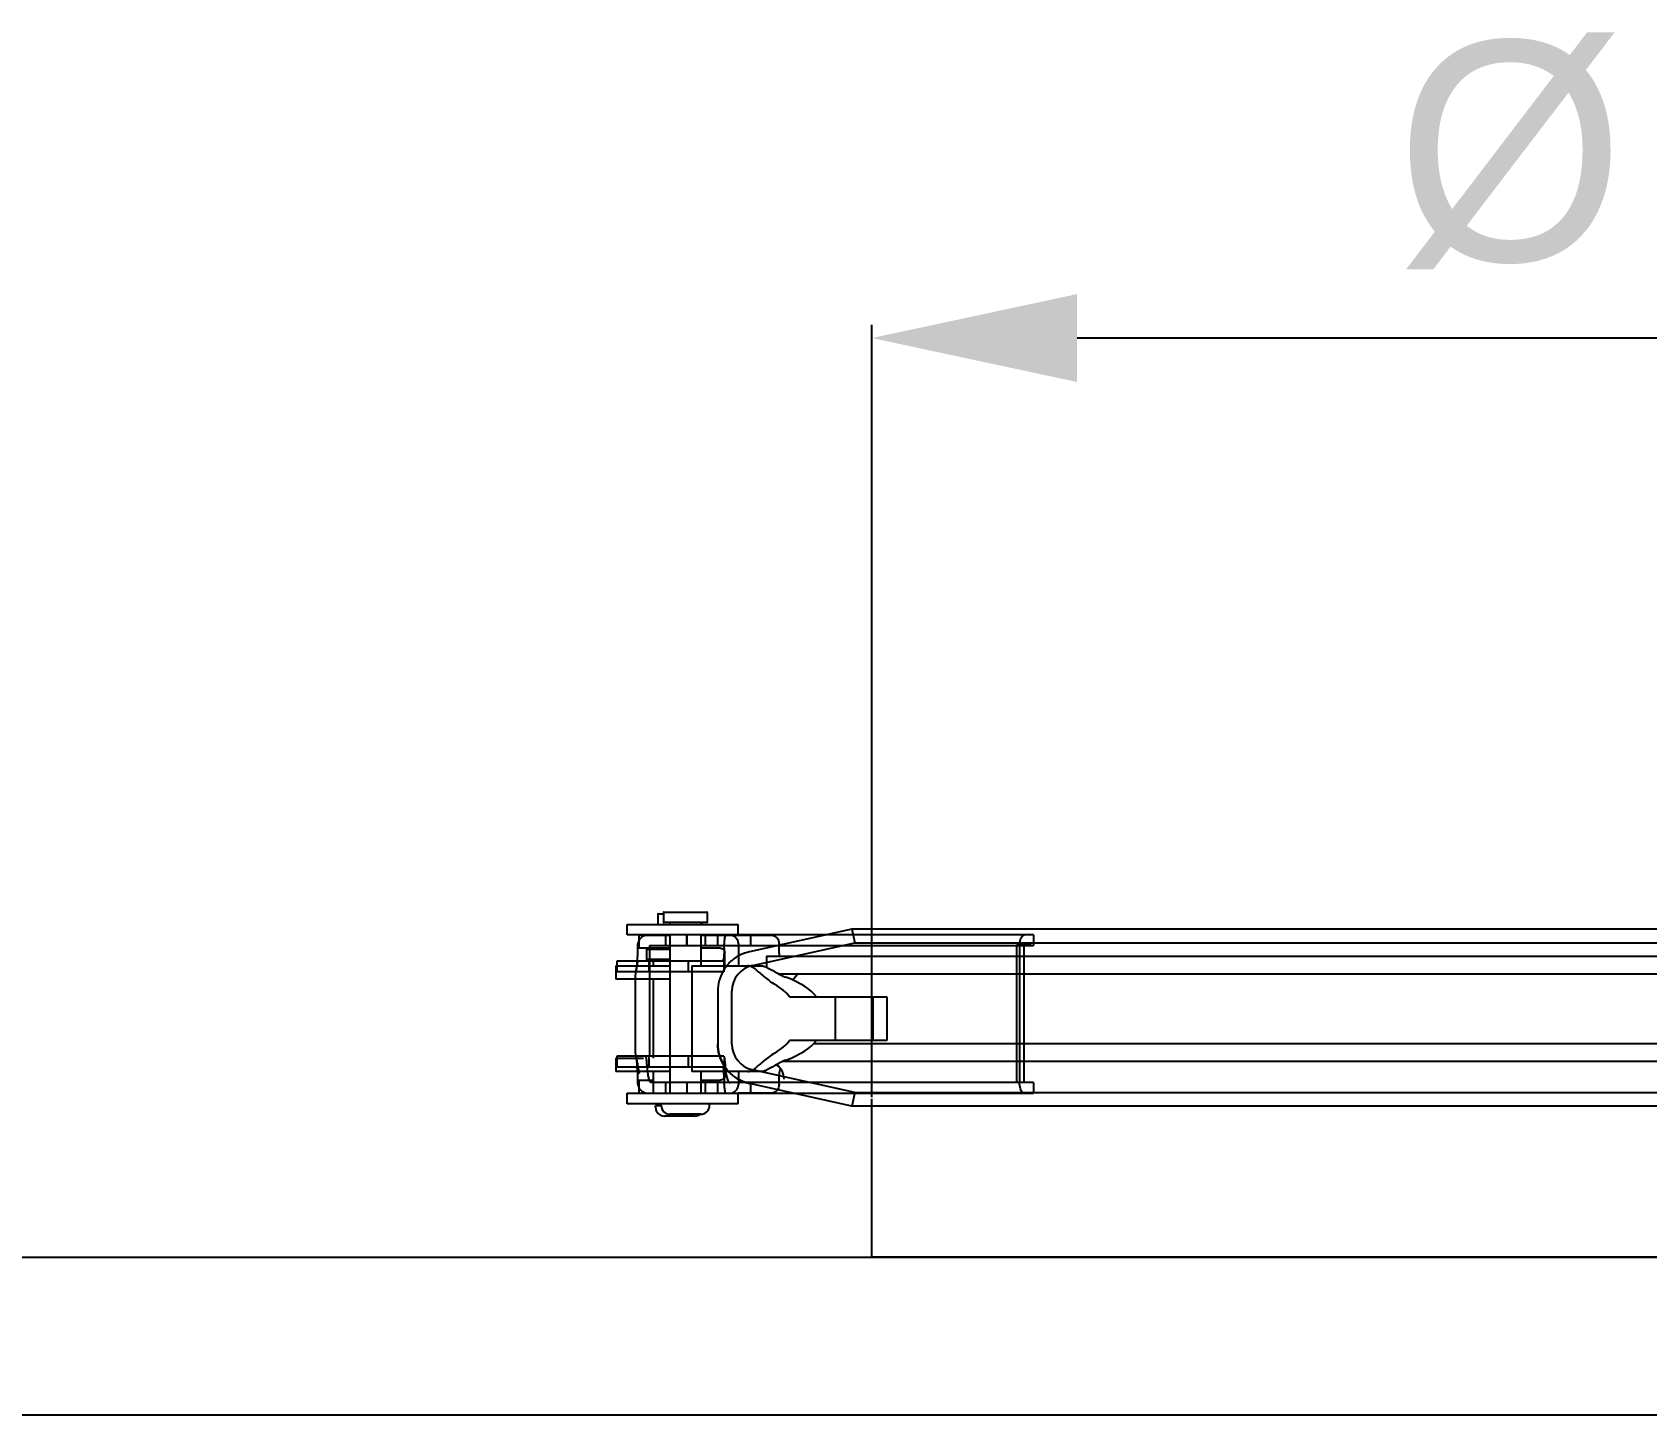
# Model space of a CAD drawing. Header units: millimetres. Extents: x 395 to 3386, y 0 to 2798.
# Drawn here: x 1012.9 to 1196.5, y 1211.3 to 1368.6 of the extents above; entities that cross this region are included whole.
import ezdxf

# ---------------------------------------------------------------- set-up
doc = ezdxf.new("R2010")
doc.units = ezdxf.units.MM
doc.header["$LTSCALE"] = 217.8
doc.header["$PDMODE"] = 3
doc.header["$PDSIZE"] = 8
doc.layers.get('0').update_dxf_attribs({"linetype": 'CONTINUOUS'})
doc.layers.get('Defpoints').update_dxf_attribs({"linetype": 'CONTINUOUS'})
doc.layers.add('02___PRT_ALL_AXES', color=7, linetype='CONTINUOUS')
doc.layers.add('MIXEDCOLOR', color=7, linetype='CONTINUOUS')
doc.styles.get("Standard").update_dxf_attribs({"font": 'taile.ttf'})
doc.dimstyles.new('DIMSTYLE_1', dxfattribs={"dimtxt": 23.333333, "dimasz": 23.333333, "dimexe": 1.5, "dimexo": 1, "dimgap": 0.875, "dimtad": 1, "dimdsep": 46, "dimtxsty": 'Standard', "dimblk": '_FILLED', "dimblk1": '_FILLED', "dimblk2": '_FILLED', "dimcen": 0.09, "dimazin": 2, "dimtp": 0.01, "dimtm": 0.01, "dimtfac": 1, "dimtofl": 0, "dimtmove": 0, "dimatfit": 3, "dimldrblk": '_FILLED', "dimfxl": 1, "dimtolj": 1, "dimarcsym": 0})

# ---------------------------------------------------------------- blocks, each defined once
blk = doc.blocks.new('_FILLED')
at = {"color": 0, "linetype": 'ByBlock'}
blk.add_solid([(0, 0), (-1, 0.2143), (-1, -0.2143)], dxfattribs=at)
blk = doc.blocks.new('*D115')
at = {"color": 0, "linetype": 'Continuous', "lineweight": -2}
for p, q in [((1108.37, 1247.46), (1108.37, 1335.32)), ((1308.37, 1247.62), (1308.37, 1335.32)), ((1285.04, 1333.82), (1131.7, 1333.82))]:
    blk.add_line(p, q, dxfattribs=at)
at = {"layer": 'Defpoints', "color": 0}
for p in [(1108.37, 1333.82), (1108.37, 1246.46), (1308.37, 1246.62)]:
    blk.add_point(p, dxfattribs=at)
at = {"color": 0, "linetype": 'ByBlock', "lineweight": -2, "xscale": 23.3333333333, "yscale": 23.3333333333, "zscale": 23.3333333333, "rotation": 180}
blk.add_blockref('_FILLED', (1108.37, 1333.82), dxfattribs=at)
at = {"color": 0, "linetype": 'ByBlock', "lineweight": -2, "xscale": 23.3333333333, "yscale": 23.3333333333, "zscale": 23.3333333333}
blk.add_blockref('_FILLED', (1308.37, 1333.82), dxfattribs=at)
at = {"color": 0, "insert": (1223.93, 1365.81), "char_height": 23.333, "attachment_point": 2, "line_spacing_factor": 0.9}
blk.add_mtext('\\A1;200', dxfattribs=at)

msp = doc.modelspace()

# ---------------------------------------------------------------- linework, layer by layer
at = {"linetype": 'Continuous'}
for p, q in [((1080.5136, 1265.9247), (1080.5136, 1267.1247)), ((1080.5141, 1267.1247), (1093.1484, 1267.1247)), ((1084.0136, 1268.2747), (1084.0136, 1267.1747)), ((1084.0636, 1268.3247), (1084.6484, 1268.3247)), ((1084.6484, 1268.4747), (1084.6484, 1267.3747)), ((1084.6985, 1268.5247), (1089.5983, 1268.5247)), ((1089.5983, 1267.3247), (1084.6985, 1267.3247)), ((1085.3984, 1267.2747), (1085.3984, 1267.1247)), ((1088.8984, 1267.2747), (1088.8984, 1267.1247)), ((1089.0136, 1267.3247), (1089.0136, 1267.1747)), ((1089.6484, 1268.4747), (1089.6484, 1267.3747)), ((1093.1484, 1265.9247), (1093.1484, 1267.1247)), ((1093.1484, 1265.9247), (1080.5141, 1265.9247)), ((1081.8432, 1265.9133), (1081.8432, 1264.4133)), ((1081.8432, 1265.9133), (1085.3984, 1265.9133)), ((1084.7636, 1265.9247), (1084.7636, 1265.9133)), ((1085.3984, 1265.9247), (1085.3984, 1247.9247)), ((1088.8984, 1265.9247), (1088.8984, 1262.4003)), ((1088.8984, 1265.9133), (1096.8904, 1265.9133)), ((1085.3984, 1264.4133), (1081.8432, 1264.4133)), ((1082.7291, 1264.2747), (1082.7291, 1263.1747)), ((1082.7792, 1264.3247), (1085.3984, 1264.3247)), ((1084.7636, 1264.4133), (1084.7636, 1264.3247)), ((1091.1084, 1264.4133), (1088.8984, 1264.4133)), ((1091.6272, 1262.4003), (1091.6272, 1263.9133)), ((1093.1856, 1264.9133), (1093.1856, 1262.4003)), ((1096.3711, 1263.5196), (1096.3711, 1262.2518)), ((1096.3711, 1263.5196), (1320.3711, 1263.5196)), ((1097.8036, 1264.4133), (1097.8036, 1264.9133)), ((1079.2291, 1262.4003), (1079.2291, 1260.9003)), ((1079.2295, 1262.4003), (1085.3984, 1262.4003)), ((1085.3984, 1263.1247), (1082.7792, 1263.1247)), ((1083.4791, 1263.0747), (1083.4791, 1262.4003)), ((1087.8874, 1262.4003), (1087.8874, 1250.4003)), ((1087.8874, 1262.4003), (1095.8566, 1262.4003)), ((1097.7177, 1261.5196), (1320.2531, 1261.5196)), ((1085.3984, 1260.9003), (1079.2295, 1260.9003)), ((1083.4791, 1260.9003), (1083.4791, 1251.9003)), ((1099.0027, 1258.9003), (1110.0672, 1258.9003)), ((1104.1855, 1258.9003), (1104.1855, 1253.9003)), ((1108.513, 1253.9003), (1108.513, 1258.9003)), ((1110.0672, 1258.9003), (1110.0672, 1253.9003)), ((1110.0672, 1253.9003), (1099.0027, 1253.9003)), ((1329.091, 1253.5196), (1101.7147, 1253.5196)), ((1079.2291, 1251.9003), (1079.2291, 1250.4003)), ((1079.2295, 1251.9003), (1082.3783, 1251.9003)), ((1327.491, 1251.5196), (1098.1897, 1251.5196)), ((1085.3984, 1250.4003), (1079.2295, 1250.4003)), ((1081.8432, 1249.4133), (1081.8432, 1247.9247)), ((1081.8432, 1249.4133), (1083.4791, 1249.4133)), ((1083.4791, 1250.4003), (1083.4791, 1247.9747)), ((1095.8566, 1250.4003), (1087.8874, 1250.4003)), ((1088.8984, 1250.4003), (1088.8984, 1247.9247)), ((1088.8984, 1249.4133), (1091.1084, 1249.4133)), ((1091.6272, 1249.9133), (1091.6272, 1250.4003)), ((1093.1856, 1250.4003), (1093.1856, 1248.9133)), ((1097.8036, 1248.9133), (1097.8036, 1249.4133)), ((1080.5136, 1246.7247), (1080.5136, 1247.9247)), ((1080.5141, 1247.9247), (1093.1484, 1247.9247)), ((1093.1484, 1246.7247), (1093.1484, 1247.9247)), ((1096.8904, 1247.9133), (1093.1484, 1247.9133)), ((1093.1484, 1246.7247), (1080.5141, 1246.7247)), ((1083.7636, 1246.3247), (1083.7636, 1246.4747)), ((1083.8136, 1246.5247), (1084.3984, 1246.5247)), ((1084.3984, 1246.5247), (1084.3984, 1246.6747)), ((1088.2636, 1245.3247), (1084.7636, 1245.3247)), ((1088.8984, 1245.5247), (1085.3985, 1245.5247)), ((1089.8984, 1246.5247), (1089.8984, 1246.6747))]:
    msp.add_line(p, q, dxfattribs=at)
at = {"color": 7}
for p, q in [((1108.3711, 1229.2895), (1108.3711, 1247.2876)), ((1208.3711, 1229.2895), (1108.3711, 1229.2895))]:
    msp.add_line(p, q, dxfattribs=at)
at = {"linetype": 'Continuous'}
for centre, radius, start, end in [((1084.0636, 1268.2747), 0.05, 90.137258, 180), ((1084.0636, 1267.1747), 0.05, 180, 269.862742), ((1084.6984, 1268.4747), 0.05, 90.136904, 180), ((1084.6984, 1267.3747), 0.05, 180, 269.857105), ((1085.3484, 1267.2747), 0.05, 0, 89.891302), ((1088.9484, 1267.2747), 0.05, 90.10844, 180), ((1088.9636, 1267.1747), 0.05, 270.142895, 0), ((1089.5984, 1268.4747), 0.05, 0, 89.862742), ((1089.5984, 1267.3747), 0.05, 270.137258, 0), ((1082.7791, 1264.2747), 0.05, 90.140755, 180), ((1082.7791, 1263.1747), 0.05, 180, 269.859245), ((1083.4291, 1263.0747), 0.05, 0, 89.89034), ((1103.8711, 1257.6196), 5.5, 134.793269, 144.779386), ((1096.3711, 1249.5196), 2, 0, 55.425842), ((1083.4291, 1247.9747), 0.05, 270.10966, 0), ((1083.8136, 1246.4747), 0.05, 90.133049, 180), ((1084.7636, 1246.3247), 1, 180, 270), ((1084.4484, 1246.6747), 0.05, 112.603951, 180), ((1085.3984, 1246.5247), 1, 180, 270), ((1088.2636, 1246.3247), 1, 270, 306.818), ((1088.8984, 1246.5247), 1, 270, 0), ((1089.8484, 1246.6747), 0.05, 0, 67.401746)]:
    msp.add_arc(centre, radius, start, end, dxfattribs=at)
for centre, start_param, end_param in [((1087.3645, 1257.4003), 0.30469265, 0.61519422), ((1090.4113, 1257.4003), 0.30469265, 0.8354702), ((1087.3645, 1255.4003), -0.61519422, -0.30469265), ((1090.4113, 1255.4003), -0.8354702, -0.30469265)]:
    msp.add_ellipse(centre, major_axis=(12.2001, 0), ratio=0.40983263, start_param=start_param, end_param=end_param, dxfattribs=at)
for points, knots in [([(1093.1856, 1264.9133), (1093.1856, 1265.0461), (1093.1287, 1265.3148), (1092.8914, 1265.6471), (1092.5468, 1265.8636), (1092.2793, 1265.9132), (1092.147, 1265.9133)], [0, 0, 0, 0, 0.25049385, 0.50067956, 0.75044784, 1, 1, 1, 1]), ([(1096.8904, 1265.9133), (1097.0094, 1265.9132), (1097.2536, 1265.859), (1097.6601, 1265.5603), (1097.8036, 1265.1656), (1097.8036, 1264.9133)], [0, 0, 0, 0, 0.24106432, 0.48872414, 1, 1, 1, 1]), ([(1091.1084, 1264.4133), (1091.2383, 1264.4132), (1091.5095, 1264.3128), (1091.6272, 1264.0432), (1091.6272, 1263.9133)], [0, 0, 0, 0, 0.4998917, 1, 1, 1, 1]), ([(1097.8743, 1263.5193), (1097.8625, 1263.5899), (1097.8202, 1263.8861), (1097.8036, 1264.1858), (1097.8036, 1264.4133)], [0, 0, 0, 0, 0.23946336, 1, 1, 1, 1]), ([(1095.1368, 1262.0021), (1095.0079, 1262.1218), (1094.7376, 1262.3194), (1094.4071, 1262.4003), (1094.2546, 1262.4003)], [0, 0, 0, 0, 0.53559186, 1, 1, 1, 1]), ([(1095.1368, 1262.0021), (1095.271, 1261.8775), (1095.5882, 1261.6107), (1096.103, 1261.1843), (1096.6841, 1260.718), (1097.1029, 1260.4164), (1097.3279, 1260.2859)], [0, 0, 0, 0, 0.19719323, 0.44611076, 0.71986917, 1, 1, 1, 1]), ([(1095.8566, 1262.4003), (1095.9018, 1262.4003), (1096.0898, 1262.3876), (1096.272, 1262.3209), (1096.3969, 1262.2518)], [0, 0, 0, 0, 0.24047593, 1, 1, 1, 1]), ([(1096.3969, 1262.2518), (1096.7094, 1262.0788), (1097.4293, 1261.6761), (1098.1556, 1261.2715), (1098.5955, 1261.1084)], [0, 0, 0, 0, 0.43220512, 1, 1, 1, 1]), ([(1097.3279, 1252.5148), (1097.1029, 1252.3843), (1096.6841, 1252.0828), (1096.1031, 1251.6163), (1095.5882, 1251.19), (1095.271, 1250.9232), (1095.1368, 1250.7986)], [0, 0, 0, 0, 0.28012103, 0.55390344, 0.80279053, 1, 1, 1, 1]), ([(1094.2546, 1250.4003), (1094.4071, 1250.4003), (1094.7376, 1250.4813), (1095.0079, 1250.6789), (1095.1368, 1250.7986)], [0, 0, 0, 0, 0.46438844, 1, 1, 1, 1]), ([(1096.3969, 1250.5489), (1096.3534, 1250.5249), (1096.1846, 1250.4423), (1095.9948, 1250.4003), (1095.8566, 1250.4003)], [0, 0, 0, 0, 0.26469504, 1, 1, 1, 1]), ([(1098.5955, 1251.6923), (1098.1556, 1251.5292), (1097.4293, 1251.1246), (1096.7094, 1250.7219), (1096.3969, 1250.5489)], [0, 0, 0, 0, 0.56779673, 1, 1, 1, 1]), ([(1098.3713, 1249.5196), (1098.3713, 1249.839), (1098.2134, 1250.4874), (1097.7691, 1250.9853), (1097.5061, 1251.1665)], [0, 0, 0, 0, 0.49999604, 1, 1, 1, 1]), ([(1097.8036, 1249.4133), (1097.8036, 1249.6467), (1097.8288, 1250.0878), (1097.9095, 1250.5234), (1097.9678, 1250.7225)], [0, 0, 0, 0, 0.52948136, 1, 1, 1, 1]), ([(1091.6272, 1249.9133), (1091.6272, 1249.7833), (1091.5095, 1249.5137), (1091.2384, 1249.4133), (1091.1084, 1249.4133)], [0, 0, 0, 0, 0.50008162, 1, 1, 1, 1]), ([(1092.2957, 1247.9236), (1092.5301, 1247.9562), (1092.9934, 1248.1876), (1093.1856, 1248.6763), (1093.1856, 1248.9133)], [0, 0, 0, 0, 0.49979231, 1, 1, 1, 1]), ([(1097.8036, 1248.9133), (1097.8036, 1248.661), (1097.6607, 1248.2657), (1097.2532, 1247.9689), (1097.0094, 1247.9133), (1096.8904, 1247.9133)], [0, 0, 0, 0, 0.51117285, 0.75884548, 1, 1, 1, 1])]:
    msp.add_open_spline(points, degree=3, knots=knots, dxfattribs=at)
at = {"layer": '02___PRT_ALL_AXES', "linetype": 'Continuous'}
for p, q in [((862.7864, 1229.2895), (1513.9558, 1229.2895)), ((862.7864, 1211.3497), (1513.9558, 1211.3497))]:
    msp.add_line(p, q, dxfattribs=at)
at = {"layer": 'MIXEDCOLOR', "linetype": 'Continuous'}
for p, q in [((1126.7335, 1265.9247), (1082.9187, 1265.9247)), ((1084.8984, 1265.9247), (1084.8984, 1264.7247)), ((1087.3001, 1265.9247), (1087.3001, 1264.7247)), ((1087.3185, 1264.7247), (1087.3185, 1265.9247)), ((1089.3984, 1265.9247), (1089.3984, 1264.7247)), ((1090.8022, 1265.9247), (1090.8022, 1264.7247)), ((1106.0895, 1266.5822), (1094.4519, 1264.0204)), ((1094.5506, 1265.9247), (1094.5506, 1264.7247)), ((1306.6579, 1266.5822), (1106.0895, 1266.5822)), ((1106.0896, 1266.5823), (1106.4332, 1265.0197)), ((1126.7335, 1265.9247), (1126.7335, 1264.7247)), ((1083.0743, 1264.7247), (1083.0743, 1261.7247)), ((1083.0743, 1264.7247), (1126.7335, 1264.7247)), ((1094.7955, 1262.4577), (1106.4331, 1265.0196)), ((1106.433, 1265.0196), (1306.2808, 1265.0196)), ((1124.8206, 1264.748), (1124.8206, 1264.7247)), ((1126.4831, 1264.748), (1124.8206, 1264.748)), ((1124.8267, 1264.7247), (1124.8267, 1249.1247)), ((1125.1653, 1264.7247), (1125.1653, 1249.1247)), ((1125.6898, 1249.1245), (1125.6898, 1264.748)), ((1126.4831, 1264.748), (1126.4831, 1264.7247)), ((1079.3383, 1262.9247), (1079.3383, 1261.7247)), ((1091.5125, 1261.7247), (1079.3383, 1261.7247)), ((1091.4543, 1262.9247), (1079.3388, 1262.9247)), ((1082.9791, 1262.9247), (1082.9791, 1261.7247)), ((1083.0609, 1261.7247), (1083.0609, 1252.1247)), ((1087.4791, 1262.9247), (1087.4791, 1261.7247)), ((1091.5125, 1263.2188), (1091.5125, 1261.7247)), ((1081.4941, 1252.5136), (1081.4941, 1261.3358)), ((1090.8427, 1259.5279), (1090.8427, 1253.5114)), ((1092.4417, 1253.5114), (1092.4417, 1259.5279)), ((1079.3383, 1252.1247), (1079.3383, 1250.9247)), ((1079.3383, 1250.9247), (1091.4543, 1250.9247)), ((1091.5182, 1252.1247), (1079.3388, 1252.1247)), ((1082.9791, 1252.1247), (1082.9791, 1250.9247)), ((1087.4791, 1252.1247), (1087.4791, 1250.9247)), ((1091.5666, 1251.9577), (1091.5666, 1249.2233)), ((1106.4331, 1248.0197), (1094.7955, 1250.5815)), ((1126.7335, 1249.1247), (1083.2802, 1249.1247)), ((1084.8984, 1249.1247), (1084.8984, 1247.9247)), ((1087.3001, 1249.1247), (1087.3001, 1247.9247)), ((1087.3185, 1249.1247), (1087.3185, 1247.9247)), ((1089.3984, 1249.1247), (1089.3984, 1247.9247)), ((1090.8022, 1249.1247), (1090.8022, 1247.9247)), ((1106.0895, 1246.457), (1094.4519, 1249.0189)), ((1094.5506, 1249.1247), (1094.5506, 1247.9247)), ((1126.7335, 1249.1247), (1126.7335, 1247.9247)), ((1082.9187, 1247.9247), (1126.7335, 1247.9247)), ((1106.4332, 1248.0196), (1106.0896, 1246.4569)), ((1106.4332, 1248.0196), (1306.2809, 1248.0197)), ((1306.6581, 1246.457), (1106.0895, 1246.457))]:
    msp.add_line(p, q, dxfattribs=at)
for points in [[(1082.9187, 1265.9247), (1082.8094, 1265.9197), (1082.6998, 1265.9046), (1082.5916, 1265.8793), (1082.4866, 1265.8442), (1082.3859, 1265.8), (1082.2894, 1265.7465), (1082.1979, 1265.6842), (1082.1131, 1265.6141), (1082.0347, 1265.5363), (1081.9637, 1265.4514), (1081.9012, 1265.3609), (1081.847, 1265.2647), (1081.8019, 1265.1638), (1081.7664, 1265.0598), (1081.7405, 1264.9525), (1081.7244, 1264.8424), (1081.7187, 1264.7317)], [(1081.7188, 1264.7317), (1081.7176, 1264.5852), (1081.7158, 1264.4408), (1081.7134, 1264.2984), (1081.7104, 1264.1583), (1081.7068, 1264.0203), (1081.7027, 1263.8845), (1081.6981, 1263.7512), (1081.693, 1263.6205), (1081.6874, 1263.4927), (1081.6814, 1263.3684), (1081.6751, 1263.2479), (1081.6684, 1263.1313), (1081.6613, 1263.0186), (1081.6541, 1262.91), (1081.6465, 1262.8052), (1081.6387, 1262.7042), (1081.6307, 1262.6068), (1081.6225, 1262.5134), (1081.6142, 1262.4239), (1081.6058, 1262.3388), (1081.5973, 1262.258), (1081.5889, 1262.1819), (1081.5805, 1262.1104), (1081.5721, 1262.0436), (1081.5639, 1261.9814), (1081.5559, 1261.924), (1081.548, 1261.8713), (1081.5404, 1261.8233)], [(1091.5125, 1263.2188), (1091.5129, 1263.243), (1091.514, 1263.2679), (1091.5158, 1263.2931)], [(1081.5404, 1252.0266), (1081.5495, 1251.9683), (1081.5595, 1251.9), (1081.5701, 1251.8209), (1081.5814, 1251.7308), (1081.5933, 1251.6277), (1081.6058, 1251.5101), (1081.6186, 1251.3785), (1081.6318, 1251.2295), (1081.6455, 1251.0583), (1081.6592, 1250.8629), (1081.6725, 1250.6475), (1081.6846, 1250.4178), (1081.6953, 1250.1719), (1081.7043, 1249.9144), (1081.7113, 1249.6528), (1081.7161, 1249.3878), (1081.7188, 1249.1177)], [(1081.7187, 1249.1177), (1081.7244, 1249.007), (1081.7405, 1248.8969), (1081.7664, 1248.7896), (1081.8019, 1248.6856), (1081.847, 1248.5847), (1081.9012, 1248.4885), (1081.9637, 1248.398), (1082.0347, 1248.3131), (1082.1131, 1248.2353), (1082.1979, 1248.1652), (1082.2894, 1248.103), (1082.3859, 1248.0494), (1082.4866, 1248.0052), (1082.5916, 1247.9701), (1082.6998, 1247.9448), (1082.8094, 1247.9297), (1082.9187, 1247.9247)]]:
    msp.add_lwpolyline(points, dxfattribs=at)
for centre, radius, start, end in [((1095.4428, 1259.5275), 3.001, 102.451358, 179.992789), ((1095.4426, 1253.5116), 3.0008, 180.004702, 257.551183), ((1118.7145, 1249.8636), 27.1555, 180.926093, 181.351072)]:
    msp.add_arc(centre, radius, start, end, dxfattribs=at)
for points, knots in [([(1091.5708, 1264.7247), (1091.5784, 1264.8886), (1091.5954, 1265.1762), (1091.6425, 1265.5642), (1091.6844, 1265.7796), (1091.744, 1265.9247), (1091.7802, 1265.9247)], [0, 0, 0, 0, 0.39831708, 0.70981474, 0.91225885, 1, 1, 1, 1]), ([(1125.1653, 1264.7247), (1125.1653, 1264.8472), (1125.1823, 1265.0839), (1125.2557, 1265.411), (1125.3692, 1265.6763), (1125.5063, 1265.8625), (1125.6344, 1265.9248), (1125.69, 1265.9247)], [0, 0, 0, 0, 0.26356893, 0.50847305, 0.71805133, 0.88017486, 1, 1, 1, 1]), ([(1094.4522, 1264.0204), (1094.0611, 1263.9343), (1093.2815, 1263.6519), (1092.2639, 1262.931), (1091.4614, 1261.9451), (1090.957, 1260.7828), (1090.8427, 1259.9412), (1090.8427, 1259.5279)], [0, 0, 0, 0, 0.19350234, 0.39529756, 0.59542697, 0.80025352, 1, 1, 1, 1]), ([(1091.5626, 1264.4247), (1091.5612, 1264.3426), (1091.5576, 1264.1814), (1091.5513, 1263.947), (1091.5424, 1263.7292), (1091.5326, 1263.5344), (1091.5218, 1263.3669), (1091.5136, 1263.2649), (1091.5094, 1263.2188)], [0, 0, 0, 0, 0.20407368, 0.40054368, 0.58273188, 0.74579031, 0.88514751, 1, 1, 1, 1]), ([(1091.5626, 1264.4247), (1091.5631, 1264.4589), (1091.5623, 1264.5265), (1091.5559, 1264.6266), (1091.5477, 1264.6923), (1091.5425, 1264.7247)], [0, 0, 0, 0, 0.3404952, 0.67341227, 1, 1, 1, 1]), ([(1081.4941, 1261.3358), (1081.4941, 1261.3779), (1081.4967, 1261.4633), (1081.5079, 1261.5931), (1081.5191, 1261.6804), (1081.5254, 1261.7247)], [0, 0, 0, 0, 0.32361895, 0.65621593, 1, 1, 1, 1]), ([(1081.5254, 1261.7247), (1081.5439, 1261.8548), (1081.5917, 1262.1163), (1081.6776, 1262.5147), (1081.7326, 1262.7854), (1081.7592, 1262.9247)], [0, 0, 0, 0, 0.32241498, 0.65192197, 1, 1, 1, 1]), ([(1091.4543, 1262.9247), (1091.5003, 1262.9247), (1091.4804, 1263.0902), (1091.5044, 1263.1651), (1091.5094, 1263.2188)], [0, 0, 0, 0, 0.46013615, 1, 1, 1, 1]), ([(1081.5254, 1252.1247), (1081.5191, 1252.169), (1081.5079, 1252.2563), (1081.4967, 1252.3861), (1081.4941, 1252.4715), (1081.4941, 1252.5136)], [0, 0, 0, 0, 0.34378407, 0.67638105, 1, 1, 1, 1]), ([(1090.8427, 1253.5114), (1090.8427, 1253.1107), (1090.9509, 1252.2883), (1091.4358, 1251.139), (1092.2257, 1250.1429), (1093.2517, 1249.4001), (1094.0487, 1249.1076), (1094.4522, 1249.0188)], [0, 0, 0, 0, 0.19360458, 0.3954632, 0.59559412, 0.80035851, 1, 1, 1, 1]), ([(1094.4522, 1249.0188), (1094.0611, 1249.1049), (1093.2815, 1249.3873), (1092.2638, 1250.1082), (1091.4614, 1251.0942), (1090.957, 1252.2564), (1090.8427, 1253.098), (1090.8427, 1253.5114)], [0, 0, 0, 0, 0.19350236, 0.39529758, 0.59542699, 0.80025353, 1, 1, 1, 1]), ([(1081.4096, 1250.9247), (1081.437, 1250.9247), (1081.4968, 1250.9113), (1081.5793, 1250.8576), (1081.6564, 1250.775), (1081.7252, 1250.6692), (1081.7833, 1250.5471), (1081.8296, 1250.4155), (1081.8633, 1250.2807), (1081.8783, 1250.1899), (1081.8839, 1250.1452)], [0, 0, 0, 0, 0.08471531, 0.18349503, 0.299782, 0.43102999, 0.57162947, 0.71624821, 0.8610216, 1, 1, 1, 1]), ([(1081.5254, 1252.1247), (1081.5454, 1251.9841), (1081.6007, 1251.6916), (1081.6998, 1251.2298), (1081.8021, 1250.711), (1081.8593, 1250.342), (1081.8839, 1250.1452)], [0, 0, 0, 0, 0.21170971, 0.44348518, 0.70431879, 1, 1, 1, 1]), ([(1082.7866, 1251.2676), (1082.778, 1251.3869), (1082.7601, 1251.5937), (1082.7222, 1251.8728), (1082.6883, 1252.021), (1082.6515, 1252.1247), (1082.6271, 1252.1247)], [0, 0, 0, 0, 0.40712259, 0.71853778, 0.91700922, 1, 1, 1, 1]), ([(1083.2802, 1249.1247), (1083.2276, 1249.1247), (1083.1052, 1249.2574), (1083.0201, 1249.5387), (1082.9189, 1249.9863), (1082.8438, 1250.5783), (1082.8042, 1251.0237), (1082.7866, 1251.2676)], [0, 0, 0, 0, 0.0700163, 0.20282609, 0.40494245, 0.67411348, 1, 1, 1, 1]), ([(1091.5626, 1249.4247), (1091.5599, 1249.5887), (1091.5535, 1249.8953), (1091.5318, 1250.2965), (1091.5185, 1250.6327), (1091.4801, 1250.7874), (1091.4789, 1250.9247), (1091.4543, 1250.9247)], [0, 0, 0, 0, 0.32634066, 0.60487588, 0.81746592, 0.9510789, 1, 1, 1, 1]), ([(1091.5182, 1252.1247), (1091.5454, 1252.1247), (1091.5483, 1252.0336), (1091.5621, 1251.9886), (1091.5666, 1251.9577)], [0, 0, 0, 0, 0.46522217, 1, 1, 1, 1]), ([(1091.5666, 1251.9577), (1091.5808, 1251.899), (1091.6058, 1251.7624), (1091.6356, 1251.532), (1091.6514, 1251.3609), (1091.6588, 1251.2676)], [0, 0, 0, 0, 0.26006917, 0.59713115, 1, 1, 1, 1]), ([(1091.6588, 1251.2676), (1091.678, 1251.0236), (1091.721, 1250.578), (1091.8037, 1249.9849), (1091.9125, 1249.5379), (1092.0092, 1249.2518), (1092.1409, 1249.1247), (1092.1965, 1249.1247)], [0, 0, 0, 0, 0.32364884, 0.59151846, 0.79305621, 0.92646767, 1, 1, 1, 1]), ([(1091.7802, 1247.9247), (1091.7525, 1247.9247), (1091.6984, 1248.0221), (1091.6623, 1248.1836), (1091.6174, 1248.4626), (1091.5868, 1248.8155), (1091.5722, 1249.0802), (1091.5666, 1249.2233)], [0, 0, 0, 0, 0.06222804, 0.19773382, 0.40668199, 0.67844905, 1, 1, 1, 1]), ([(1125.69, 1247.9247), (1125.6343, 1247.9246), (1125.5061, 1247.987), (1125.3692, 1248.1734), (1125.2556, 1248.4387), (1125.1823, 1248.7656), (1125.1653, 1249.0023), (1125.1653, 1249.1247)], [0, 0, 0, 0, 0.11992262, 0.28236808, 0.49148193, 0.73662467, 1, 1, 1, 1])]:
    msp.add_open_spline(points, degree=3, knots=knots, dxfattribs=at)

# ---------------------------------------------------------------- texts
at = {"color": 7, "insert": (1167.9717, 1367.5922), "char_height": 25, "width": 38.230276, "attachment_point": 1}
msp.add_mtext('%%C', dxfattribs=at)

# ---------------------------------------------------------------- dimensions: what is measured, and where the dimension line sits
at = {"linetype": 'Continuous'}
dim = msp.add_linear_dim(base=(1108.3711, 1333.8198), p1=(1308.3711, 1246.6235), p2=(1108.3711, 1246.457), angle=180, text='200', dimstyle='DIMSTYLE_1', dxfattribs=at)
dim.commit()
dim.dimension.update_dxf_attribs({"geometry": '*D115', "text_midpoint": (1223.9267, 1333.8198), "dimtype": 160})

doc.saveas('drawing.dxf')
